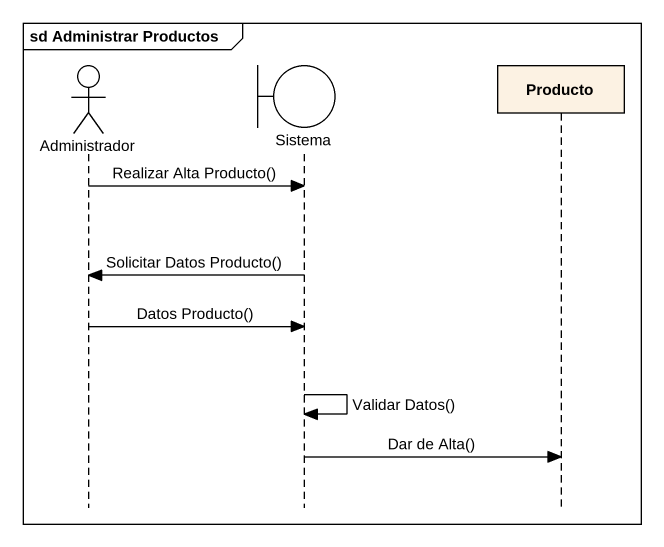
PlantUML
@startuml
mainframe sd Administrar Productos
hide footbox
actor Administrador
boundary Sistema
participant Producto

Administrador -> Sistema : Realizar Alta Producto()
Sistema -> Administrador : Solicitar Datos Producto()
Administrador -> Sistema : Datos Producto()
Sistema -> Sistema : Validar Datos()
Sistema -> Producto : Dar de Alta()
@enduml
